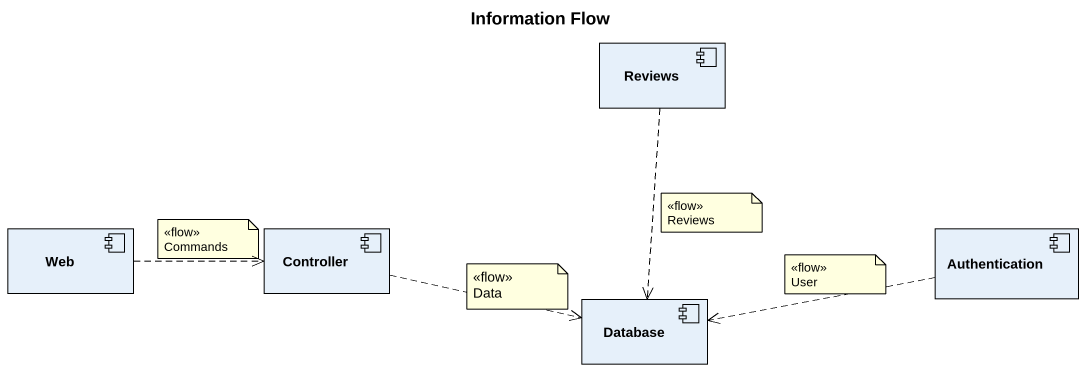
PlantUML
@startuml
title Information Flow
component Reviews
component Web
component Controller
component Authentication
component "Database" as Database_
Reviews ..> Database_
Web .right.> Controller
Controller .right.> Database_
Authentication .left.> Database_
note as N1
  <<flow>>
  Reviews
end note
note as N2
  <<flow>>
  Commands
end note
note as N3
  <<flow>>
  Data
end note
note as N4
  <<flow>>
  User
end note
@enduml
